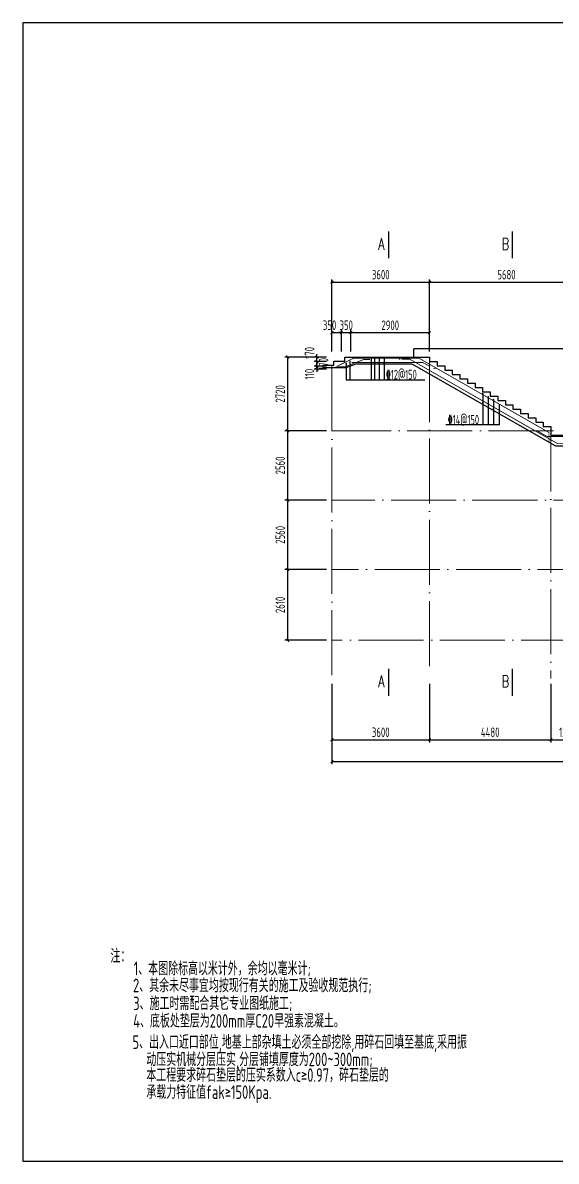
# Model space of a CAD drawing. Header units: millimetres. Extents: x -897614 to 191467, y -439928 to 101803.
# Drawn here: x 64597 to 84287, y -235606 to -193606 of the extents above; entities that cross this region are included whole.
import ezdxf

# ---------------------------------------------------------------- set-up
doc = ezdxf.new("R2010")
doc.units = ezdxf.units.MM
doc.header["$LTSCALE"] = 1000
doc.linetypes.add('ACAD_ISO04W100', pattern=[30, 24, -3, 0, -3])
for name, color, linetype in [('DIM_LEAD', 3, 'Continuous'), ('DIM_SYMB', 3, 'Continuous'), ('JG_TEXT', 7, 'Continuous'), ('JGKX', 7, 'Continuous'), ('KD', 7, 'Continuous'), ('REIN', 1, 'Continuous'), ('TEXT(水平)', 7, 'Continuous')]:
    doc.layers.add(name, color=color, linetype=linetype)
doc.layers.add('DOTE', color=8, linetype='ACAD_ISO04W100', lineweight=9)
doc.layers.add('WALL', color=6, linetype='Continuous', lineweight=30)
doc.layers.add('DY', color=1, linetype='Continuous', plot=False)
doc.styles.add('_TCH_LABEL', font='COMPLEX', dxfattribs={"bigfont": 'GBCBIG'})
doc.styles.add('TSSD', font='tssdeng.shx', dxfattribs={"width": 0.7, "bigfont": 'tssdchn.shx'})
doc.styles.add('TSSD_Rein', font='tssdeng.shx', dxfattribs={"width": 0.75, "bigfont": 'hztxt.shx'})
doc.dimstyles.new('TSD', dxfattribs={"dimtxt": 350, "dimasz": 100, "dimexe": 100, "dimexo": 200, "dimgap": 100, "dimtad": 1, "dimdec": 0, "dimzin": 0, "dimdsep": 46, "dimtxsty": 'TSSD', "dimblk": 'ARCHTICK', "dimcen": 0.09, "dimclrt": 7, "dimazin": 2, "dimtfac": 1, "dimtdec": 0, "dimtix": 1, "dimtmove": 2, "dimatfit": 3, "dimfxl": 0, "dimtolj": 1, "dimtzin": 0, "dimarcsym": 0})

# ---------------------------------------------------------------- blocks, each defined once
blk = doc.blocks.new('_ArchTick')
at = {"color": 0, "linetype": 'ByBlock', "const_width": 0.4}
blk.add_lwpolyline([(-0.5, -0.5), (0.5, 0.5)], dxfattribs=at)
blk = doc.blocks.new('*D217')
at = {"layer": 'Defpoints', "color": 0, "transparency": 16777216}
for p in [(76010, -217796), (79610, -217796), (79610, -220054)]:
    blk.add_point(p, dxfattribs=at)
at = {"layer": 'DIM_LEAD', "color": 0, "lineweight": -2, "transparency": 16777216}
for p, q in [((76010, -217996), (76010, -220154)), ((79610, -217996), (79610, -220154)), ((76010, -220054), (79610, -220054))]:
    blk.add_line(p, q, dxfattribs=at)
at = {"layer": 'DIM_LEAD', "color": 0, "lineweight": -2, "transparency": 16777216, "xscale": 100, "yscale": 100, "zscale": 100, "rotation": 180}
blk.add_blockref('_ArchTick', (76010, -220054), dxfattribs=at)
at = {"layer": 'DIM_LEAD', "color": 0, "lineweight": -2, "transparency": 16777216, "xscale": 100, "yscale": 100, "zscale": 100}
blk.add_blockref('_ArchTick', (79610, -220054), dxfattribs=at)
at = {"layer": 'DIM_LEAD', "color": 7, "transparency": 16777216, "insert": (77810, -219779), "char_height": 350, "attachment_point": 5, "style": 'TSSD'}
blk.add_mtext('\\A1;3600', dxfattribs=at)
blk = doc.blocks.new('*D218')
at = {"layer": 'Defpoints', "color": 0, "transparency": 16777216}
for p in [(79610, -217796), (84090, -217796), (84090, -220054)]:
    blk.add_point(p, dxfattribs=at)
at = {"layer": 'DIM_LEAD', "color": 0, "lineweight": -2, "transparency": 16777216}
for p, q in [((79610, -217996), (79610, -220154)), ((84090, -217996), (84090, -220154)), ((79610, -220054), (84090, -220054))]:
    blk.add_line(p, q, dxfattribs=at)
at = {"layer": 'DIM_LEAD', "color": 0, "lineweight": -2, "transparency": 16777216, "xscale": 100, "yscale": 100, "zscale": 100, "rotation": 180}
blk.add_blockref('_ArchTick', (79610, -220054), dxfattribs=at)
at = {"layer": 'DIM_LEAD', "color": 0, "lineweight": -2, "transparency": 16777216, "xscale": 100, "yscale": 100, "zscale": 100}
blk.add_blockref('_ArchTick', (84090, -220054), dxfattribs=at)
at = {"layer": 'DIM_LEAD', "color": 7, "transparency": 16777216, "insert": (81850, -219779), "char_height": 350, "attachment_point": 5, "style": 'TSSD'}
blk.add_mtext('\\A1;4480', dxfattribs=at)
blk = doc.blocks.new('*D219')
at = {"layer": 'Defpoints', "color": 0, "transparency": 16777216}
for p in [(84090, -217796), (85290, -217796), (85290, -220054)]:
    blk.add_point(p, dxfattribs=at)
at = {"layer": 'DIM_LEAD', "color": 0, "lineweight": -2, "transparency": 16777216}
for p, q in [((84090, -217996), (84090, -220154)), ((85290, -217996), (85290, -220154)), ((84090, -220054), (85290, -220054))]:
    blk.add_line(p, q, dxfattribs=at)
at = {"layer": 'DIM_LEAD', "color": 0, "lineweight": -2, "transparency": 16777216, "xscale": 100, "yscale": 100, "zscale": 100, "rotation": 180}
blk.add_blockref('_ArchTick', (84090, -220054), dxfattribs=at)
at = {"layer": 'DIM_LEAD', "color": 0, "lineweight": -2, "transparency": 16777216, "xscale": 100, "yscale": 100, "zscale": 100}
blk.add_blockref('_ArchTick', (85290, -220054), dxfattribs=at)
at = {"layer": 'DIM_LEAD', "color": 7, "transparency": 16777216, "insert": (84690, -219779), "char_height": 350, "attachment_point": 5, "style": 'TSSD'}
blk.add_mtext('\\A1;1200', dxfattribs=at)
blk = doc.blocks.new('*D233')
at = {"layer": 'Defpoints', "color": 0, "transparency": 16777216}
for p in [(76010, -217796), (132170, -217796), (132170, -220859)]:
    blk.add_point(p, dxfattribs=at)
at = {"layer": 'DIM_LEAD', "color": 0, "lineweight": -2, "transparency": 16777216}
for p, q in [((76010, -217996), (76010, -220959)), ((132170, -217996), (132170, -220959)), ((76010, -220859), (132170, -220859))]:
    blk.add_line(p, q, dxfattribs=at)
at = {"layer": 'DIM_LEAD', "color": 0, "lineweight": -2, "transparency": 16777216, "xscale": 100, "yscale": 100, "zscale": 100, "rotation": 180}
blk.add_blockref('_ArchTick', (76010, -220859), dxfattribs=at)
at = {"layer": 'DIM_LEAD', "color": 0, "lineweight": -2, "transparency": 16777216, "xscale": 100, "yscale": 100, "zscale": 100}
blk.add_blockref('_ArchTick', (132170, -220859), dxfattribs=at)
at = {"layer": 'DIM_LEAD', "color": 7, "transparency": 16777216, "insert": (104090, -220584), "char_height": 350, "attachment_point": 5, "style": 'TSSD'}
blk.add_mtext('\\A1;56160', dxfattribs=at)
blk = doc.blocks.new('*D234')
at = {"layer": 'Defpoints', "color": 0, "transparency": 16777216}
for p in [(74375, -213777), (76010, -213777), (76010, -216387)]:
    blk.add_point(p, dxfattribs=at)
at = {"layer": 'DIM_LEAD', "color": 0, "lineweight": -2, "transparency": 16777216}
for p, q in [((75810, -213777), (74275, -213777)), ((74375, -216387), (74375, -213777)), ((75810, -216387), (74275, -216387))]:
    blk.add_line(p, q, dxfattribs=at)
at = {"layer": 'DIM_LEAD', "color": 0, "lineweight": -2, "transparency": 16777216, "xscale": 100, "yscale": 100, "zscale": 100}
for p, rotation in [((74375, -213777), 90), ((74375, -216387), 270)]:
    blk.add_blockref('_ArchTick', p, dxfattribs=dict(at, rotation=rotation))
at = {"layer": 'DIM_LEAD', "color": 7, "transparency": 16777216, "insert": (74100, -215082), "char_height": 350, "attachment_point": 5, "rotation": 90, "style": 'TSSD'}
blk.add_mtext('\\A1;2610', dxfattribs=at)
blk = doc.blocks.new('*D235')
at = {"layer": 'Defpoints', "color": 0, "transparency": 16777216}
for p in [(74375, -211217), (76010, -211217), (76010, -213777)]:
    blk.add_point(p, dxfattribs=at)
at = {"layer": 'DIM_LEAD', "color": 0, "lineweight": -2, "transparency": 16777216}
for p, q in [((75810, -211217), (74275, -211217)), ((74375, -213777), (74375, -211217)), ((75810, -213777), (74275, -213777))]:
    blk.add_line(p, q, dxfattribs=at)
at = {"layer": 'DIM_LEAD', "color": 0, "lineweight": -2, "transparency": 16777216, "xscale": 100, "yscale": 100, "zscale": 100}
for p, rotation in [((74375, -211217), 90), ((74375, -213777), 270)]:
    blk.add_blockref('_ArchTick', p, dxfattribs=dict(at, rotation=rotation))
at = {"layer": 'DIM_LEAD', "color": 7, "transparency": 16777216, "insert": (74100, -212497), "char_height": 350, "attachment_point": 5, "rotation": 90, "style": 'TSSD'}
blk.add_mtext('\\A1;2560', dxfattribs=at)
blk = doc.blocks.new('*D236')
at = {"layer": 'Defpoints', "color": 0, "transparency": 16777216}
for p in [(74375, -208657), (76010, -208657), (76010, -211217)]:
    blk.add_point(p, dxfattribs=at)
at = {"layer": 'DIM_LEAD', "color": 0, "lineweight": -2, "transparency": 16777216}
for p, q in [((75810, -208657), (74275, -208657)), ((74375, -211217), (74375, -208657)), ((75810, -211217), (74275, -211217))]:
    blk.add_line(p, q, dxfattribs=at)
at = {"layer": 'DIM_LEAD', "color": 0, "lineweight": -2, "transparency": 16777216, "xscale": 100, "yscale": 100, "zscale": 100}
for p, rotation in [((74375, -208657), 90), ((74375, -211217), 270)]:
    blk.add_blockref('_ArchTick', p, dxfattribs=dict(at, rotation=rotation))
at = {"layer": 'DIM_LEAD', "color": 7, "transparency": 16777216, "insert": (74100, -209937), "char_height": 350, "attachment_point": 5, "rotation": 90, "style": 'TSSD'}
blk.add_mtext('\\A1;2560', dxfattribs=at)
blk = doc.blocks.new('*D237')
at = {"layer": 'Defpoints', "color": 0, "transparency": 16777216}
for p in [(74375, -205937), (76010, -205937), (76010, -208657)]:
    blk.add_point(p, dxfattribs=at)
at = {"layer": 'DIM_LEAD', "color": 0, "lineweight": -2, "transparency": 16777216}
for p, q in [((75810, -205937), (74275, -205937)), ((74375, -208657), (74375, -205937)), ((75810, -208657), (74275, -208657))]:
    blk.add_line(p, q, dxfattribs=at)
at = {"layer": 'DIM_LEAD', "color": 0, "lineweight": -2, "transparency": 16777216, "xscale": 100, "yscale": 100, "zscale": 100}
for p, rotation in [((74375, -205937), 90), ((74375, -208657), 270)]:
    blk.add_blockref('_ArchTick', p, dxfattribs=dict(at, rotation=rotation))
at = {"layer": 'DIM_LEAD', "color": 7, "transparency": 16777216, "insert": (74100, -207297), "char_height": 350, "attachment_point": 5, "rotation": 90, "style": 'TSSD'}
blk.add_mtext('\\A1;2720', dxfattribs=at)
blk = doc.blocks.new('*D243')
at = {"layer": 'Defpoints', "color": 0, "transparency": 16777216}
for p in [(76360, -205038), (76010, -205937), (76360, -205937)]:
    blk.add_point(p, dxfattribs=at)
at = {"layer": 'DIM_LEAD', "color": 0, "lineweight": -2, "transparency": 16777216}
for p, q in [((76010, -205737), (76010, -204938)), ((76360, -205737), (76360, -204938)), ((76010, -205038), (76360, -205038))]:
    blk.add_line(p, q, dxfattribs=at)
at = {"layer": 'DIM_LEAD', "color": 0, "lineweight": -2, "transparency": 16777216, "xscale": 100, "yscale": 100, "zscale": 100, "rotation": 180}
blk.add_blockref('_ArchTick', (76010, -205038), dxfattribs=at)
at = {"layer": 'DIM_LEAD', "color": 0, "lineweight": -2, "transparency": 16777216, "xscale": 100, "yscale": 100, "zscale": 100}
blk.add_blockref('_ArchTick', (76360, -205038), dxfattribs=at)
at = {"layer": 'DIM_LEAD', "color": 7, "transparency": 16777216, "insert": (75923, -204763), "char_height": 350, "attachment_point": 5, "style": 'TSSD'}
blk.add_mtext('\\A1;350', dxfattribs=at)
blk = doc.blocks.new('*D244')
at = {"layer": 'Defpoints', "color": 0, "transparency": 16777216}
for p in [(76710, -205038), (76360, -205937), (76710, -205937)]:
    blk.add_point(p, dxfattribs=at)
at = {"layer": 'DIM_LEAD', "color": 0, "lineweight": -2, "transparency": 16777216}
for p, q in [((76360, -205737), (76360, -204938)), ((76710, -205737), (76710, -204938)), ((76360, -205038), (76260, -205038)), ((76360, -205038), (76710, -205038)), ((76710, -205038), (76810, -205038))]:
    blk.add_line(p, q, dxfattribs=at)
at = {"layer": 'DIM_LEAD', "color": 0, "lineweight": -2, "transparency": 16777216, "xscale": 100, "yscale": 100, "zscale": 100}
blk.add_blockref('_ArchTick', (76360, -205038), dxfattribs=at)
at = {"layer": 'DIM_LEAD', "color": 0, "lineweight": -2, "transparency": 16777216, "xscale": 100, "yscale": 100, "zscale": 100, "rotation": 180}
blk.add_blockref('_ArchTick', (76710, -205038), dxfattribs=at)
at = {"layer": 'DIM_LEAD', "color": 7, "transparency": 16777216, "insert": (76535, -204763), "char_height": 350, "attachment_point": 5, "style": 'TSSD'}
blk.add_mtext('\\A1;350', dxfattribs=at)
blk = doc.blocks.new('*D245')
at = {"layer": 'Defpoints', "color": 0, "transparency": 16777216}
for p in [(79610, -205038), (76710, -205937), (79610, -205937)]:
    blk.add_point(p, dxfattribs=at)
at = {"layer": 'DIM_LEAD', "color": 0, "lineweight": -2, "transparency": 16777216}
for p, q in [((76710, -205737), (76710, -204938)), ((79610, -205737), (79610, -204938)), ((76710, -205038), (79610, -205038))]:
    blk.add_line(p, q, dxfattribs=at)
at = {"layer": 'DIM_LEAD', "color": 0, "lineweight": -2, "transparency": 16777216, "xscale": 100, "yscale": 100, "zscale": 100, "rotation": 180}
blk.add_blockref('_ArchTick', (76710, -205038), dxfattribs=at)
at = {"layer": 'DIM_LEAD', "color": 0, "lineweight": -2, "transparency": 16777216, "xscale": 100, "yscale": 100, "zscale": 100}
blk.add_blockref('_ArchTick', (79610, -205038), dxfattribs=at)
at = {"layer": 'DIM_LEAD', "color": 7, "transparency": 16777216, "insert": (78160, -204763), "char_height": 350, "attachment_point": 5, "style": 'TSSD'}
blk.add_mtext('\\A1;2900', dxfattribs=at)
blk = doc.blocks.new('*D246')
at = {"layer": 'Defpoints', "color": 0, "transparency": 16777216}
for p in [(75457, -206277), (76010, -206277), (76010, -206387)]:
    blk.add_point(p, dxfattribs=at)
at = {"layer": 'DIM_LEAD', "color": 0, "lineweight": -2, "transparency": 16777216}
for p, q in [((75457, -206277), (75457, -206177)), ((75810, -206277), (75357, -206277)), ((75810, -206387), (75357, -206387)), ((75457, -206387), (75457, -206277)), ((75457, -206387), (75457, -206487))]:
    blk.add_line(p, q, dxfattribs=at)
at = {"layer": 'DIM_LEAD', "color": 0, "lineweight": -2, "transparency": 16777216, "xscale": 100, "yscale": 100, "zscale": 100}
for p, rotation in [((75457, -206277), 270), ((75457, -206387), 90)]:
    blk.add_blockref('_ArchTick', p, dxfattribs=dict(at, rotation=rotation))
at = {"layer": 'DIM_LEAD', "color": 7, "transparency": 16777216, "insert": (75182, -206568), "char_height": 350, "attachment_point": 5, "rotation": 90, "style": 'TSSD'}
blk.add_mtext('\\A1;110', dxfattribs=at)
blk = doc.blocks.new('*D247')
at = {"layer": 'Defpoints', "color": 0, "transparency": 16777216}
for p in [(75457, -206107), (76010, -206107), (76010, -206277)]:
    blk.add_point(p, dxfattribs=at)
at = {"layer": 'DIM_LEAD', "color": 0, "lineweight": -2, "transparency": 16777216}
for p, q in [((75810, -206107), (75357, -206107)), ((75457, -206107), (75457, -206007)), ((75457, -206277), (75457, -206107)), ((75810, -206277), (75357, -206277)), ((75457, -206277), (75457, -206377))]:
    blk.add_line(p, q, dxfattribs=at)
at = {"layer": 'DIM_LEAD', "color": 0, "lineweight": -2, "transparency": 16777216, "xscale": 100, "yscale": 100, "zscale": 100}
for p, rotation in [((75457, -206107), 270), ((75457, -206277), 90)]:
    blk.add_blockref('_ArchTick', p, dxfattribs=dict(at, rotation=rotation))
at = {"layer": 'DIM_LEAD', "color": 7, "transparency": 16777216, "insert": (75702, -206192), "char_height": 350, "attachment_point": 5, "rotation": 90, "style": 'TSSD'}
blk.add_mtext('\\A1;170', dxfattribs=at)
blk = doc.blocks.new('*D248')
at = {"layer": 'Defpoints', "color": 0, "transparency": 16777216}
for p in [(75457, -205937), (76010, -205937), (76010, -206107)]:
    blk.add_point(p, dxfattribs=at)
at = {"layer": 'DIM_LEAD', "color": 0, "lineweight": -2, "transparency": 16777216}
for p, q in [((75810, -205937), (75357, -205937)), ((75810, -206107), (75357, -206107)), ((75457, -205937), (75457, -205837)), ((75457, -206107), (75457, -205937)), ((75457, -206107), (75457, -206207))]:
    blk.add_line(p, q, dxfattribs=at)
at = {"layer": 'DIM_LEAD', "color": 0, "lineweight": -2, "transparency": 16777216, "xscale": 100, "yscale": 100, "zscale": 100}
for p, rotation in [((75457, -205937), 270), ((75457, -206107), 90)]:
    blk.add_blockref('_ArchTick', p, dxfattribs=dict(at, rotation=rotation))
at = {"layer": 'DIM_LEAD', "color": 7, "transparency": 16777216, "insert": (75182, -205787), "char_height": 350, "attachment_point": 5, "rotation": 90, "style": 'TSSD'}
blk.add_mtext('\\A1;170', dxfattribs=at)
blk = doc.blocks.new('*D249')
at = {"layer": 'Defpoints', "color": 0, "transparency": 16777216}
for p in [(79610, -203173), (76010, -205637, 0), (79610, -205637, 0)]:
    blk.add_point(p, dxfattribs=at)
at = {"layer": 'DIM_LEAD', "color": 0, "lineweight": -2, "transparency": 16777216}
for p, q in [((76010, -205437), (76010, -203073)), ((76010, -203173), (79610, -203173)), ((79610, -205437), (79610, -203073))]:
    blk.add_line(p, q, dxfattribs=at)
at = {"layer": 'DIM_LEAD', "color": 0, "lineweight": -2, "transparency": 16777216, "xscale": 100, "yscale": 100, "zscale": 100, "rotation": 180}
blk.add_blockref('_ArchTick', (76010, -203173), dxfattribs=at)
at = {"layer": 'DIM_LEAD', "color": 0, "lineweight": -2, "transparency": 16777216, "xscale": 100, "yscale": 100, "zscale": 100}
blk.add_blockref('_ArchTick', (79610, -203173), dxfattribs=at)
at = {"layer": 'DIM_LEAD', "color": 7, "transparency": 16777216, "insert": (77810, -202898), "char_height": 350, "attachment_point": 5, "style": 'TSSD'}
blk.add_mtext('\\A1;3600', dxfattribs=at)
blk = doc.blocks.new('*D250')
at = {"layer": 'Defpoints', "color": 0, "transparency": 16777216}
for p in [(85290, -203173), (79610, -205637, 0), (85290, -205637, 0)]:
    blk.add_point(p, dxfattribs=at)
at = {"layer": 'DIM_LEAD', "color": 0, "lineweight": -2, "transparency": 16777216}
for p, q in [((79610, -205437), (79610, -203073)), ((79610, -203173), (85290, -203173)), ((85290, -205437), (85290, -203073))]:
    blk.add_line(p, q, dxfattribs=at)
at = {"layer": 'DIM_LEAD', "color": 0, "lineweight": -2, "transparency": 16777216, "xscale": 100, "yscale": 100, "zscale": 100, "rotation": 180}
blk.add_blockref('_ArchTick', (79610, -203173), dxfattribs=at)
at = {"layer": 'DIM_LEAD', "color": 0, "lineweight": -2, "transparency": 16777216, "xscale": 100, "yscale": 100, "zscale": 100}
blk.add_blockref('_ArchTick', (85290, -203173), dxfattribs=at)
at = {"layer": 'DIM_LEAD', "color": 7, "transparency": 16777216, "insert": (82450, -202898), "char_height": 350, "attachment_point": 5, "style": 'TSSD'}
blk.add_mtext('\\A1;5680', dxfattribs=at)

msp = doc.modelspace()

# ---------------------------------------------------------------- linework, layer by layer
at = {"layer": 'DIM_SYMB', "const_width": 50, "elevation": 0}
for points in [[(78107.20592, -201301.00542), (78107.20592, -202301.00542)], [(82671.84973, -201301.00542), (82671.84973, -202301.00542)], [(78107.20592, -217438.66494), (78107.20592, -218438.66494)], [(82671.84973, -217438.66494), (82671.84973, -218438.66494)]]:
    msp.add_lwpolyline(points, dxfattribs=at)
at = {"layer": 'DOTE', "ltscale": 0.1}
for p, q in [((79610.15573, -205937.43333), (79610.15573, -217796.10192)), ((76010.15573, -206277.43333), (76010.15573, -217796.10192)), ((84190.15573, -208657.43333), (76010.15573, -208657.43333)), ((84090.15573, -208497.43333), (84090.15573, -217796.10192)), ((89590.15573, -211217.43333), (76010.15573, -211217.43333)), ((94990.15573, -213777.43333), (76010.15573, -213777.43333)), ((100390.15573, -216387.43333), (76010.15573, -216387.43333))]:
    msp.add_line(p, q, dxfattribs=at)
at = {"layer": 'DY', "elevation": 0}
msp.add_lwpolyline([(64597.28979, -235605.55027), (138847.28979, -235605.55027), (138847.28979, -193605.55027), (64597.28979, -193605.55027)], close=True, dxfattribs=at)
at = {"layer": 'JG_TEXT'}
for p, q in [((76531.06864, -206165.78249), (76531.06864, -206774.92692)), ((76674.70881, -206093.55394), (76674.70881, -206774.92692)), ((77450.69073, -205979.3969), (77450.69073, -206774.92692)), ((77583.56845, -205961.41998), (77583.56845, -206774.92692)), ((77750.22538, -205961.41998), (77750.22538, -206774.92692)), ((77935.19643, -205961.41998), (77935.19643, -206774.92692)), ((76531.06864, -206774.92692), (79442.80483, -206774.92692)), ((81573.19527, -207280.56106), (81573.19527, -208437.03102)), ((81778.68785, -207396.07731), (81778.68785, -208437.03102)), ((81965.898, -207502.7804), (81965.898, -208437.03102)), ((82179.81888, -207670.70355), (82179.81888, -208437.03102)), ((82179.81888, -208437.03102), (80216.60902, -208437.03102))]:
    msp.add_line(p, q, dxfattribs=at)
at = {"layer": 'JGKX'}
msp.add_line((88610.15573, -205637.43333), (79030.15573, -205637.43333), dxfattribs=at)
at = {"layer": 'KD'}
msp.add_line((79030.15573, -205937.43333), (79030.15573, -205637.43333), dxfattribs=at)
at = {"layer": 'REIN', "const_width": 30, "elevation": 0}
for points in [[(84021.98705, -209064.3422), (84021.98705, -208723.37107), (79220.03225, -205979.3969), (76808.54366, -205979.3969), (76194.93924, -206277.43333), (76558.24659, -206277.43333), (77181.95927, -206027.56708), (77416.29894, -206027.56708)], [(76736.35213, -206141.06288), (79362.79827, -206141.06288), (79629.85149, -206288.05472)], [(78582.41757, -206018.23794), (78884.89119, -206018.23794), (84332.62714, -209131.22992), (85526.10528, -209131.22992), (85865.61262, -209332.81552)], [(83581.39716, -208657.43333), (83955.90517, -208871.35455), (85200.95814, -208871.35455), (89416.60207, -211280.29394), (89416.60207, -211652.40204)]]:
    msp.add_lwpolyline(points, dxfattribs=at)
at = {"layer": 'REIN', "const_width": 25}
for points in [[(76518.56864, -206165.78249, 1), (76543.56864, -206165.78249, 1)], [(76518.56864, -206232.66269, 1), (76543.56864, -206232.66269, 1)], [(76662.20881, -206093.55394, 1), (76687.20881, -206093.55394, 1)], [(76662.20881, -206160.43414, 1), (76687.20881, -206160.43414, 1)], [(77571.06845, -205961.41998, 1), (77596.06845, -205961.41998, 1)], [(77571.06845, -206160.9435, 1), (77596.06845, -206160.9435, 1)], [(77737.72538, -205961.41998, 1), (77762.72538, -205961.41998, 1)], [(77737.72538, -206160.9435, 1), (77762.72538, -206160.9435, 1)], [(77922.69643, -205961.41998, 1), (77947.69643, -205961.41998, 1)], [(77922.69643, -206160.9435, 1), (77947.69643, -206160.9435, 1)], [(81560.69527, -207280.56106, 1), (81585.69527, -207280.56106, 1)], [(81766.18785, -207396.07731, 1), (81791.18785, -207396.07731, 1)], [(81953.398, -207502.7804, 1), (81978.398, -207502.7804, 1)], [(81560.69527, -207612.45071, 1), (81585.69527, -207612.45071, 1)], [(81766.18785, -207727.96696, 1), (81791.18785, -207727.96696, 1)], [(81953.398, -207834.67004, 1), (81978.398, -207834.67004, 1)]]:
    msp.add_lwpolyline(points, format="xyb", close=True, dxfattribs=at)
at = {"layer": 'REIN', "const_width": 30}
msp.add_lwpolyline([(78529.06669, -206043.34995), (78465.11364, -205979.3969), (79220.03225, -205979.3969), (79876.30992, -206354.41271), (79747.81924, -206354.41271)], dxfattribs=at)
at = {"layer": 'WALL', "ltscale": 2}
for p, q in [((76080.15573, -206237.43333), (76080.15573, -206087.43333)), ((76080.15573, -206087.43333), (76480.15573, -206087.43333)), ((76480.15573, -206087.43333), (76480.15573, -205937.43333)), ((76480.15573, -205937.43333), (79610.15573, -205937.43333)), ((76925.48938, -206187.43333), (76525.48938, -206337.43333, 0)), ((76925.48938, -206187.43333), (78961.42996, -206187.43333)), ((79610.15573, -205937.43333), (79610.15573, -206097.43333)), ((79610.15573, -206097.43333), (79890.15573, -206097.43333)), ((79890.15573, -206097.43333), (79890.15573, -206257.43333)), ((75680.15573, -206337.43333), (75680.15573, -206237.43333)), ((75680.15573, -206237.43333), (76080.15573, -206237.43333)), ((76525.48938, -206337.43333, 0), (75680.15573, -206337.43333)), ((79890.15573, -206257.43333), (80170.15573, -206257.43333)), ((80170.15573, -206257.43333), (80170.15573, -206417.43333)), ((80170.15573, -206417.43333), (80450.15573, -206417.43333)), ((80450.15573, -206417.43333), (80450.15573, -206577.43333)), ((80450.15573, -206577.43333), (80730.15573, -206577.43333)), ((80730.15573, -206577.43333), (80730.15573, -206737.43333)), ((80730.15573, -206737.43333), (81010.15573, -206737.43333)), ((81010.15573, -206737.43333), (81010.15573, -206897.43333)), ((81010.15573, -206897.43333), (81290.15573, -206897.43333)), ((81290.15573, -206897.43333), (81290.15573, -207057.43333)), ((81290.15573, -207057.43333), (81570.15573, -207057.43333)), ((81570.15573, -207057.43333), (81570.15573, -207217.43333)), ((81570.15573, -207217.43333), (81850.15573, -207217.43333)), ((81850.15573, -207217.43333), (81850.15573, -207377.43333)), ((81850.15573, -207377.43333), (82130.15573, -207377.43333)), ((82130.15573, -207377.43333), (82130.15573, -207537.43333)), ((82130.15573, -207537.43333), (82410.15573, -207537.43333)), ((82410.15573, -207537.43333), (82410.15573, -207697.43333)), ((82410.15573, -207697.43333), (82690.15573, -207697.43333)), ((82690.15573, -207697.43333), (82690.15573, -207857.43333)), ((82690.15573, -207857.43333), (82970.15573, -207857.43333)), ((82970.15573, -207857.43333), (82970.15573, -208017.43333)), ((82970.15573, -208017.43333), (83250.15573, -208017.43333)), ((83250.15573, -208017.43333), (83250.15573, -208177.43333)), ((83250.15573, -208177.43333), (83530.15573, -208177.43333)), ((83530.15573, -208177.43333), (83530.15573, -208337.43333)), ((83530.15573, -208337.43333), (83810.15573, -208337.43333)), ((83810.15573, -208337.43333), (83810.15573, -208497.43333)), ((83810.15573, -208497.43333), (84090.15573, -208497.43333)), ((84090.15573, -208497.43333), (84090.15573, -208817.43333)), ((84090.15573, -208817.43333), (85570.15573, -208817.43333)), ((84263.92996, -209217.43333), (84982.37351, -209217.43333))]:
    msp.add_line(p, q, dxfattribs=at)
at = {"layer": 'WALL'}
msp.add_line((78961.42996, -206187.43333), (84263.92996, -209217.43333), dxfattribs=at)

# ---------------------------------------------------------------- texts
at = {"layer": 'DIM_SYMB', "style": '_TCH_LABEL', "width": 0.705882}
for s, p in [('A', (77717.51552, -201978.41493, 0)), ('B', (82282.15933, -201978.41493, 0)), ('A', (77717.51552, -218116.07445, 0)), ('B', (82282.15933, -218116.07445, 0))]:
    msp.add_text(s, height=425, dxfattribs=at).set_placement(p)
at = {"layer": 'JG_TEXT', "style": 'TSSD', "width": 0.6}
for s, p in [('%%13212@150', (78002.69675, -206757.73022, 0)), ('%%13214@150', (80285.34506, -208425.13091, 0))]:
    msp.add_text(s, height=350, dxfattribs=at).set_placement(p)
at = {"layer": 'TEXT(水平)', "style": 'TSSD_Rein', "width": 0.7}
for s, p in [('注：', (67834.37923, -228284.35535, 0)), ('1、本图除标高以米计外，余均以毫米计;', (68691.0219, -228745.65518, 0)), ('2、其余未尽事宜均按现行有关的施工及验收规范执行;    ', (68667.74255, -229371.60951, 0)), ('3、施工时需配合其它专业图纸施工;    ', (68673.98465, -230031.75685, 0)), ('4、底板处垫层为200mm厚C20早强素混凝土。    ', (68673.98465, -230678.4049, 0)), ('5、出入口近口部位,地基上部杂填土必须全部挖除,用碎石回填至基底,采用振   ', (68647.65369, -231461.90942)), ('动压实机械分层压实,分层铺填厚度为200~300mm; ', (69158.8708, -232099.11086)), ('本工程要求碎石垫层的压实系数入c≥0.97，碎石垫层的  ', (69158.8708, -232678.28409)), ('承载力特征值fak≥150Kpa.', (69158.8708, -233307.39791))]:
    msp.add_text(s, height=500, dxfattribs=at).set_placement(p)

# ---------------------------------------------------------------- dimensions: what is measured, and where the dimension line sits
at = {"layer": 'DIM_LEAD'}
for base, p1, p2, picture, middle in [((79610.15573, -203173.47581, 0), (76010.15573, -205637.43333), (79610.15573, -205637.43333), '*D249', (77810.15573, -202898.47581, 0)), ((85290.15573, -203173.47581, 0), (79610.15573, -205637.43333), (85290.15573, -205637.43333), '*D250', (82450.15573, -202898.47581, 0)), ((76710.15573, -205038.0898), (76360.15573, -205937.43333), (76710.15573, -205937.43333), '*D244', (76535.15573, -204763.0898)), ((79610.15573, -205038.0898), (76710.15573, -205937.43333), (79610.15573, -205937.43333), '*D245', (78160.15573, -204763.0898)), ((79610.15573, -220054.24462), (76010.15573, -217796.10192), (79610.15573, -217796.10192), '*D217', (77810.15573, -219779.24462)), ((132170.15574, -220858.74989), (76010.15573, -217796.10192), (132170.15574, -217796.10192), '*D233', (104090.15574, -220583.74989)), ((84090.15573, -220054.24462), (79610.15573, -217796.10192), (84090.15573, -217796.10192), '*D218', (81850.15573, -219779.24462)), ((85290.15573, -220054.24462), (84090.15573, -217796.10192), (85290.15573, -217796.10192), '*D219', (84690.15573, -219779.24462))]:
    dim = msp.add_linear_dim(base=base, p1=p1, p2=p2, dimstyle='TSD', override={"dimtfillclr": 256}, dxfattribs=at)
    dim.commit()
    dim.dimension.update_dxf_attribs({"geometry": picture, "text_midpoint": middle})
dim = msp.add_linear_dim(base=(76360.15573, -205038.0898), p1=(76010.15573, -205937.43333), p2=(76360.15573, -205937.43333), dimstyle='TSD', override={"dimtfillclr": 256}, dxfattribs=at)
dim.commit()
dim.dimension.update_dxf_attribs({"geometry": '*D243', "text_midpoint": (75922.50449, -204763.0898), "dimtype": 160})
for base, p1, p2, picture, middle in [((75457.34504, -205937.43333), (76010.15573, -206107.43333), (76010.15573, -205937.43333), '*D248', (75182.34504, -205786.85641)), ((75457.34504, -206107.43333), (76010.15573, -206277.43333), (76010.15573, -206107.43333), '*D247', (75701.95944, -206192.43333)), ((75457.34504, -206277.43333), (76010.15573, -206387.43333), (76010.15573, -206277.43333), '*D246', (75182.34504, -206568.01025))]:
    dim = msp.add_linear_dim(base=base, p1=p1, p2=p2, angle=90, dimstyle='TSD', override={"dimtfillclr": 256}, dxfattribs=at)
    dim.commit()
    dim.dimension.update_dxf_attribs({"geometry": picture, "text_midpoint": middle, "dimtype": 160})
for base, p1, p2, picture, middle in [((74375.44591, -205937.43333), (76010.15573, -208657.43333), (76010.15573, -205937.43333), '*D237', (74100.44591, -207297.43333)), ((74375.44591, -208657.43333), (76010.15573, -211217.43333), (76010.15573, -208657.43333), '*D236', (74100.44591, -209937.43333)), ((74375.44591, -211217.43333), (76010.15573, -213777.43333), (76010.15573, -211217.43333), '*D235', (74100.44591, -212497.43333)), ((74375.44591, -213777.43333), (76010.15573, -216387.43333), (76010.15573, -213777.43333), '*D234', (74100.44591, -215082.43333))]:
    dim = msp.add_linear_dim(base=base, p1=p1, p2=p2, angle=90, dimstyle='TSD', override={"dimtfillclr": 256}, dxfattribs=at)
    dim.commit()
    dim.dimension.update_dxf_attribs({"geometry": picture, "text_midpoint": middle})

doc.saveas('drawing.dxf')
